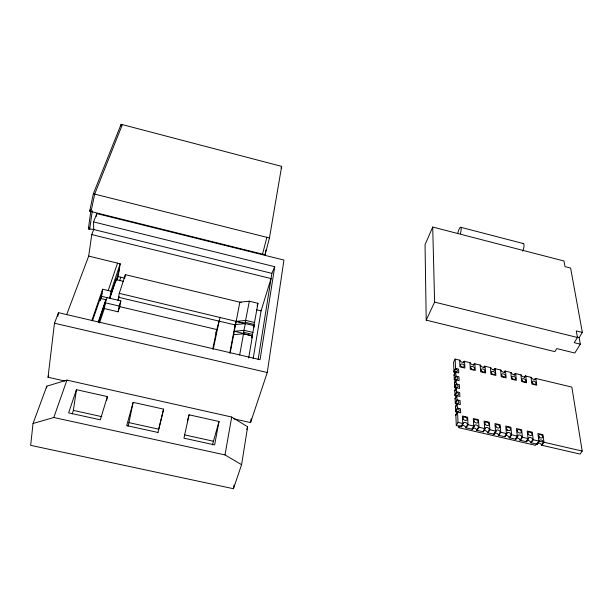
<?xml version="1.0" encoding="UTF-8"?>
<svg xmlns="http://www.w3.org/2000/svg" width="613" height="613" viewBox="0 0 613 613"><rect width="100%" height="100%" fill="white"/><g stroke="black" fill="none" stroke-linecap="round" stroke-linejoin="round"><path stroke-width="0.92" d="M121.045 126.109L121.113 124.286L281.658 166.384L269.452 237.974L265.092 254.77L89.682 211.201L93.337 193.777L121.113 124.286M33.041 423.491L30.65 445.345L233.446 488.714L241.591 464.685L247.637 426.778L231.691 417.032L66.932 380.114L46.818 386.152L33.041 423.491L53.814 417.514L225.002 454.907L241.591 464.685M46.603 387.975L46.818 386.152M64.825 381.018L48.029 377.256L54.465 323.227L58.534 312.684L260.065 359.685L274.724 266.686L93.551 221.914L96.77 213.577L283.926 260.065L267.268 372.512L250.564 422.602L233.768 418.84M94.402 229.454L88.372 228.94L90.808 211.339M89.69 229.27L92.279 210.742M66.641 314.714L88.693 256.088L91.751 234.58L93.689 229.507L93.551 221.914M96.364 216.404L96.77 213.577M72.173 413.967L73.368 410.404L76.449 389.692L107.375 396.588L106.7 400.312M116.96 280.095L118.133 276.586L120.209 263.789L88.693 256.088M250.564 422.602L251.161 418.832M100.049 300.608L101.536 296.317L102.662 289.221L110.991 291.19L120.209 263.789M258.134 359.494L271.888 273.36L274.724 266.686M99.521 322.928L104.363 308.577L105.811 299.688L100.248 298.378L99.911 300.477L101.689 295.328M233.446 488.714L234.066 484.937M253.161 358.628L261.077 310.883L271.053 278.555L91.751 234.58M119.52 308.17L120.807 300.891L109.811 298.278L110.991 291.19M248.663 358.076L252.418 335.916L243.499 333.771L233.645 334.706L230.151 353.126M115.903 281.244L119.175 269.835M119.221 296.677L118.064 300.24L119.267 293.336L125.366 274.655L239.836 302.186L249.345 301.205L257.966 303.289L253.575 327.603L254.157 325.695L245.33 323.595L235.584 324.553M239.691 354.958L243.499 333.771L252.418 335.916L251.828 337.832L254.157 325.695M265.092 254.77L265.904 250.066M104.363 308.577L118.125 311.81L119.144 306.048L120.807 300.891M124.669 278.586L125.366 274.655M225.002 454.907L231.691 417.032M243.238 333.97L245.33 323.595M249.345 301.205L244.985 323.465L236.189 321.388L239.836 302.186L241.56 302.6M244.985 323.465L119.267 293.336M245.039 323.925L245.33 322.338L254.119 324.43M219.025 421.491L214.619 444.908L183.954 438.172L189.065 414.809L219.025 421.491L212.404 444.892M229.798 352.981L235.139 324.944L118.577 297.274M233.645 334.706L236.189 321.388L245.897 320.423L254.701 322.522M57.775 316.354L58.534 312.684M128.937 422.633L133.159 402.343L163.594 409.132L158.767 429.192L128.937 422.633L127.948 426.204M212.711 349.165L216.81 329.549L119.788 306.646L118.125 311.81M213.286 349.05L219.125 321.059M91.03 211.539L94.693 194.114L122.347 124.608M157.893 432.778L163.594 409.132M262.525 254.134L266.877 237.331L269.452 237.974M187.371 421.131L189.065 414.809M215.807 333.227L220.159 317.258M133.159 402.343L126.707 425.606L157.878 432.449M234.411 327.449L236.235 321.128M107.375 396.588L100.302 419.805L68.625 412.855L76.449 389.692M257.154 305.948L257.966 303.289M251.828 337.832L252.426 335.878M119.627 280.716L120.792 277.206L124.508 278.095M246.74 429.46L247.637 426.778M98.632 322.507L107.053 297.627L109.811 298.278L116.179 279.605L123.259 281.321M108.217 290.539L117.52 263.146M98.218 322.093L105.811 299.688M98.486 322.407L105.467 301.795M109.972 297.29L116.347 278.616M92.502 320.768L102.026 293.229M91.827 320.476L102.662 289.221M53.814 417.514L66.932 380.114M281.076 168.031L281.658 166.384M48.029 377.256L48.688 375.47M88.372 228.94L89.061 227.162M89.682 211.201L90.272 209.7M432.717 227.04L425.039 244.74L426.219 320.139L554.88 351.632L556.719 348.582L574.818 353.019L580.327 344.169L579.155 337.594L582.35 332.422L570.619 268.08L564.971 266.624L563.975 261L432.717 227.04L434.609 302.102L426.219 320.139M455.168 359.095L455.612 368.972A1.87 1.226 27.3 0 1 457.421 370.712A1.87 1.226 27.3 0 1 455.727 371.616L455.957 376.658A1.885 1.241 27.6 0 1 457.781 378.42A1.885 1.241 27.6 0 1 456.08 379.34L456.31 384.458A1.9 1.264 27.9 0 1 458.149 386.244A1.9 1.264 27.9 0 1 456.432 387.186L456.67 392.389A1.916 1.287 28.2 0 1 458.524 394.19A1.916 1.287 28.2 0 1 456.792 395.155L457.03 400.442A1.931 1.303 28.5 0 1 458.899 402.274A1.931 1.303 28.5 0 1 457.16 403.262L457.398 408.626A1.946 1.326 28.8 0 1 459.283 410.488A1.946 1.326 28.8 0 1 457.528 411.492L455.819 414.656L456.294 425.568L461.543 426.778A2.253 1.548 29.7 0 1 463.558 425.591A2.253 1.548 29.7 0 1 465.734 427.744L472.477 429.299A2.253 1.54 30.3 0 1 474.462 428.104A2.253 1.54 30.3 0 1 476.661 430.257L483.373 431.805A2.253 1.532 30.7 0 1 485.343 430.61A2.253 1.532 30.7 0 1 487.542 432.763L494.239 434.31A2.253 1.525 31.2 0 1 496.185 433.107A2.253 1.525 31.2 0 1 498.4 435.268L505.074 436.801A2.253 1.51 31.7 0 1 506.989 435.598A2.253 1.51 31.7 0 1 509.211 437.759L515.87 439.283A2.253 1.502 32.1 0 1 517.763 438.08A2.253 1.502 32.1 0 1 519.993 440.241L526.628 441.766A2.253 1.494 32.5 0 1 528.498 440.555A2.253 1.494 32.5 0 1 530.743 442.709L537.356 444.233A2.26 1.487 32.9 0 1 539.195 443.023A2.26 1.487 32.9 0 1 541.455 445.176L580.097 454.08L582.189 451.061L571.852 387.109L535.402 378.359A2.107 1.326 30.1 0 1 533.655 379.386A2.107 1.326 30.1 0 1 531.54 377.432L525.303 375.93A2.107 1.326 29.7 0 1 523.533 376.957A2.107 1.326 29.7 0 1 521.425 375.003L515.173 373.501A2.107 1.333 29.3 0 1 513.38 374.52A2.107 1.333 29.3 0 1 511.28 372.566L505.012 371.064A2.107 1.341 28.9 0 1 503.196 372.083A2.107 1.341 28.9 0 1 501.112 370.129L494.821 368.62A2.107 1.349 28.5 0 1 492.99 369.631A2.107 1.349 28.5 0 1 490.906 367.677L484.599 366.16A2.107 1.356 28.1 0 1 482.745 367.172A2.107 1.356 28.1 0 1 480.669 365.218L474.339 363.701A2.107 1.356 27.7 0 1 472.47 364.712A2.107 1.356 27.7 0 1 470.409 362.758L464.056 361.233A2.107 1.364 27.2 0 1 462.164 362.237A2.107 1.364 27.2 0 1 460.11 360.283L455.168 359.095L453.551 362.26L453.98 372.137A1.862 1.226 27.4 0 1 455.52 373.156M453.98 372.137L455.612 368.972M455.865 380.849A1.877 1.249 27.6 0 0 454.31 379.822L454.095 374.781L455.727 371.616M454.118 375.348L455.758 372.183L458.762 372.903L458.578 369.126L455.582 368.413L453.949 371.57L455.444 371.93M454.287 379.248L455.934 376.083L458.953 376.796L459.137 380.635L456.103 379.914L454.455 383.079M454.31 379.822L455.957 376.658M463.236 362.804L464.056 361.233M456.401 389.033A1.893 1.264 27.9 0 0 454.647 387.623L454.425 382.504L456.08 379.34M454.624 387.041L456.279 383.876L459.329 384.596L459.512 388.496L456.455 387.768L454.792 390.933M454.647 387.623L456.31 384.458M456.271 396.251A1.908 1.287 28.2 0 0 454.992 395.554L454.769 390.351L456.432 387.186M454.969 394.956L456.639 391.791L459.704 392.512L459.896 396.473L456.815 395.753L455.137 398.917M454.992 395.554L456.67 392.389M456.93 404.672A1.923 1.303 28.5 0 0 455.336 403.607L455.114 398.32L456.792 395.155M473.512 365.271L474.339 363.701M455.313 403.002L456.999 399.837L460.095 400.565L460.286 404.588L457.183 403.867L455.49 407.032M455.336 403.607L457.03 400.442M457.298 412.871A1.946 1.326 28.9 0 0 455.697 411.79L455.459 406.427L457.16 403.262M455.666 411.185L457.375 408.02L460.486 408.741L460.685 412.833L457.559 412.105L455.842 415.269M455.697 411.79L457.398 408.626M483.749 367.723L484.599 366.16M484.239 367.846L485.09 366.283L485.596 372.988L480.653 371.807L480.178 365.103M456.294 425.568L458.018 422.411L457.528 411.492M536.513 443.804L535.532 445.329L458.968 427.721L460.271 425.361M461.014 426.656L462.761 423.499L462.386 416.012L467.612 417.223L468.018 424.717L466.263 427.866M461.543 426.778L463.29 423.621A2.26 1.54 29.7 0 1 465.305 422.434A2.26 1.54 29.7 0 1 467.497 424.594L474.255 426.158A2.26 1.532 30.2 0 1 476.247 424.962A2.26 1.532 30.2 0 1 478.446 427.123L485.19 428.679A2.26 1.525 30.7 0 1 487.159 427.483A2.26 1.525 30.7 0 1 489.366 429.644L496.086 431.192A2.26 1.517 31.1 0 1 498.032 429.997A2.26 1.517 31.1 0 1 500.254 432.157L506.943 433.697A2.26 1.51 31.6 0 1 508.867 432.494A2.26 1.51 31.6 0 1 511.096 434.655L517.77 436.195A2.26 1.502 32 0 1 519.671 434.992A2.26 1.502 32 0 1 521.916 437.153L528.567 438.686A2.26 1.494 32.4 0 1 530.437 437.483A2.26 1.494 32.4 0 1 532.689 439.644L582.189 451.061M493.955 370.175L494.821 368.62M494.446 370.29L495.312 368.735L495.886 375.447L490.959 374.267L490.415 367.562M465.734 427.744L467.497 424.594M471.956 429.177L473.734 426.035L473.282 418.533L478.485 419.744L478.975 427.246L477.182 430.38M504.131 372.612L505.012 371.064M472.477 429.299L474.255 426.158M476.661 430.257L478.446 427.123M514.284 375.049L515.173 373.501M514.767 375.164L515.656 373.616L516.376 380.344L511.48 379.179L510.798 372.451M482.852 431.69L484.668 428.556L484.132 421.054L489.32 422.257L489.887 429.759L488.063 432.885M483.373 431.805L485.19 428.679M487.542 432.763L489.366 429.644M524.399 377.47L525.303 375.93M493.726 434.188L495.565 431.069L494.952 423.56L500.124 424.763L500.775 432.272L498.913 435.383M494.239 434.31L496.086 431.192M498.4 435.268L500.254 432.157M534.482 379.891L535.402 378.359M504.553 436.686L506.43 433.583L505.74 426.066L510.897 427.261L511.617 434.778L509.732 437.874M505.074 436.801L506.943 433.697M509.211 437.759L511.096 434.655M582.35 332.422L576.297 330.913L577.454 337.487L574.258 342.675L580.327 344.169M515.349 439.169L517.257 436.081L516.491 428.556L521.632 429.744L522.429 437.276L520.514 440.356M515.87 439.283L517.77 436.195M519.993 440.241L521.916 437.153M526.115 441.644L528.054 438.571L527.211 431.039L532.329 432.226L533.21 439.759L531.256 442.831M526.628 441.766L528.567 438.686M530.743 442.709L532.689 439.644M536.842 444.118L538.812 441.053L537.892 433.514L542.995 434.701L543.953 442.241L541.969 445.299M537.356 444.233L539.325 441.168A2.268 1.487 32.8 0 1 541.172 439.958A2.268 1.487 32.8 0 1 543.44 442.119L541.455 445.176M73.368 410.404L101.827 416.664M184.659 434.893L213.109 441.153M458.018 422.411L463.29 423.621M54.465 323.227L267.268 372.512M118.133 276.586L120.792 277.206M105.306 302.784L119.144 306.048M101.536 296.317L107.053 297.627M253.016 332.445L244.112 330.338L234.296 331.281L243.192 333.38L243.545 332.254L252.426 334.361M256.433 309.764L261.077 310.883M93.689 229.507L271.888 273.36M577.438 337.165L579.155 337.594M434.609 302.102L577.454 337.487M266.877 237.331L93.337 193.777M460.838 227.316L523.448 243.583M535.885 378.474L536.735 385.217L531.869 384.052L531.05 377.317M525.785 376.053L526.575 382.78L521.694 381.615L520.943 374.888M505.503 371.179L506.146 377.899L501.235 376.727L500.622 370.007M474.837 363.815L475.274 370.52L470.317 369.332L469.91 362.635M464.554 361.348L464.915 368.045L459.949 366.858L459.612 360.168M458.884 425.813L458.968 427.721M455.926 406.48A1.923 1.303 28.5 0 1 455.459 406.427M455.574 398.381A1.908 1.287 28.2 0 1 455.114 398.32M455.298 382.535A1.877 1.249 27.6 0 1 454.425 382.504M455.221 390.412A1.893 1.264 27.9 0 1 454.769 390.351M454.54 374.842A1.862 1.226 27.4 0 1 454.095 374.781M456.287 414.717A1.946 1.326 28.9 0 1 455.819 414.656M507.035 430.433A2.237 1.502 31.4 0 1 507.549 430.709M539.08 437.843A2.245 1.471 32.7 0 1 539.593 438.119M523.012 243.53A5.548 1.655 -74.4 0 1 524.008 245.782A5.548 1.655 -74.4 0 1 522.805 251.146M457.765 233.231A5.601 1.318 -74.9 0 1 460.685 227.262A5.601 1.318 -74.9 0 1 460.401 233.53M481.328 370.804A2.123 1.364 28.3 0 0 484.745 371.616A2.123 1.364 28.3 0 0 482.868 368.965A2.123 1.364 28.3 0 0 481.328 370.804M512.116 378.167A2.123 1.349 29.5 0 0 515.495 378.972A2.123 1.349 29.5 0 0 513.564 376.321A2.123 1.349 29.5 0 0 512.116 378.167M460.654 365.854A2.123 1.379 27.4 0 0 464.087 366.674A2.123 1.379 27.4 0 0 462.248 364.022A2.123 1.379 27.4 0 0 460.654 365.854M471.006 368.329A2.123 1.372 27.8 0 0 474.431 369.149A2.123 1.372 27.8 0 0 472.577 366.497A2.123 1.372 27.8 0 0 471.006 368.329M522.307 380.604A2.123 1.341 29.9 0 0 525.686 381.409A2.123 1.341 29.9 0 0 523.74 378.757A2.123 1.341 29.9 0 0 522.307 380.604M501.886 375.715A2.123 1.356 29.1 0 0 505.281 376.528A2.123 1.356 29.1 0 0 503.365 373.876A2.123 1.356 29.1 0 0 501.886 375.715M532.475 383.033A2.123 1.333 30.3 0 0 535.839 383.838A2.123 1.333 30.3 0 0 533.877 381.186A2.123 1.333 30.3 0 0 532.475 383.033M491.626 373.263A2.123 1.364 28.7 0 0 495.028 374.076A2.123 1.364 28.7 0 0 493.136 371.424A2.123 1.364 28.7 0 0 491.626 373.263M463.344 419.177A2.245 1.525 29.5 0 0 466.968 420.012A2.245 1.525 29.5 0 0 465.022 417.101A2.245 1.525 29.5 0 0 463.344 419.177M474.263 421.706A2.245 1.517 30 0 0 477.879 422.533A2.245 1.517 30 0 0 475.91 419.629A2.245 1.517 30 0 0 474.263 421.706M485.151 424.219A2.245 1.51 30.4 0 0 488.753 425.054A2.245 1.51 30.4 0 0 486.76 422.142A2.245 1.51 30.4 0 0 485.151 424.219M495.994 426.732A2.245 1.502 30.9 0 0 499.587 427.56A2.245 1.502 30.9 0 0 497.58 424.648A2.245 1.502 30.9 0 0 495.994 426.732M506.813 429.238A2.245 1.494 31.3 0 0 510.391 430.058A2.245 1.494 31.3 0 0 508.361 427.146A2.245 1.494 31.3 0 0 506.813 429.238M517.594 431.728A2.253 1.487 31.8 0 0 521.157 432.556A2.253 1.487 31.8 0 0 519.111 429.636A2.253 1.487 31.8 0 0 517.594 431.728M528.337 434.219A2.253 1.479 32.2 0 0 531.892 435.038A2.253 1.479 32.2 0 0 529.824 432.127A2.253 1.479 32.2 0 0 528.337 434.219M539.049 436.694A2.253 1.471 32.6 0 0 542.589 437.513A2.253 1.471 32.6 0 0 540.505 434.602A2.253 1.471 32.6 0 0 539.049 436.694"/></g></svg>
